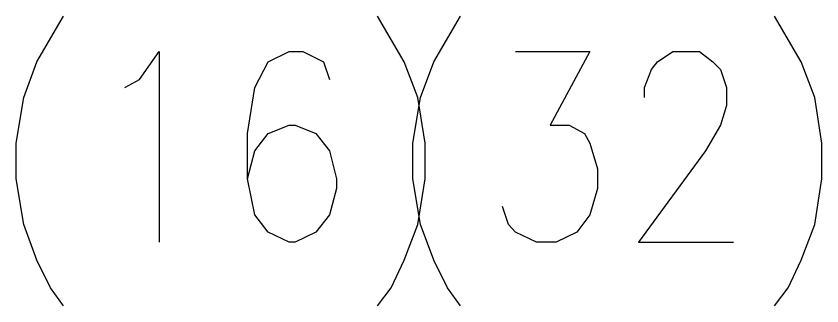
# Model space of a CAD drawing. Header units: inches. Extents: x 0.3 to 33.8, y 15.5 to 37.1.
# Drawn here: x 30.969 to 31.731, y 21.3 to 21.574 of the extents above; entities that cross this region are included whole.
import ezdxf

# ---------------------------------------------------------------- set-up
doc = ezdxf.new("R2010")
doc.units = ezdxf.units.IN
doc.header["$MEASUREMENT"] = 0

# ---------------------------------------------------------------- blocks, each defined once
blk = doc.blocks.new('60298_1')
at = {"transparency": 33554687}
for points in [[(31.01392, 21.30028), (31.00152, 21.31732), (30.98861, 21.34366), (30.97622, 21.37723), (30.96899, 21.4206), (30.96899, 21.45417), (30.97622, 21.49755), (30.98861, 21.53111), (31.01392, 21.57449)], [(31.31085, 21.30028), (31.32376, 21.31732), (31.33616, 21.34366), (31.34906, 21.37723), (31.35578, 21.4206), (31.35578, 21.45417), (31.34906, 21.49755), (31.33616, 21.53111), (31.31085, 21.57449)], [(31.38934, 21.30028), (31.37695, 21.31732), (31.36404, 21.34366), (31.35165, 21.37723), (31.34442, 21.4206), (31.34442, 21.45417), (31.35165, 21.49755), (31.36404, 21.53111), (31.38934, 21.57449)], [(31.68628, 21.30028), (31.69919, 21.31732), (31.71158, 21.34366), (31.72449, 21.37723), (31.73121, 21.4206), (31.73121, 21.45417), (31.72449, 21.49755), (31.71158, 21.53111), (31.68628, 21.57449)], [(31.07175, 21.50684), (31.0857, 21.51459), (31.10429, 21.54093), (31.10429, 21.3607)], [(31.18794, 21.4206), (31.19466, 21.44694), (31.20757, 21.46346), (31.22719, 21.47121), (31.23287, 21.47121), (31.2525, 21.46346), (31.26541, 21.44694), (31.27212, 21.4206), (31.27212, 21.41131), (31.26541, 21.38652), (31.2525, 21.37), (31.23287, 21.3607), (31.22719, 21.3607), (31.20757, 21.37), (31.19466, 21.38652), (31.18794, 21.4206), (31.18794, 21.46346), (31.19466, 21.50684), (31.20757, 21.53111), (31.22719, 21.54093), (31.2401, 21.54093), (31.25972, 21.53111), (31.26541, 21.51459)], [(31.4415, 21.54093), (31.51173, 21.54093), (31.47403, 21.47121), (31.49211, 21.47121), (31.50657, 21.46346), (31.51173, 21.45417), (31.51896, 21.4299), (31.51896, 21.41131), (31.51173, 21.38652), (31.49934, 21.37), (31.47971, 21.3607), (31.46112, 21.3607), (31.4415, 21.37), (31.43479, 21.37723), (31.42911, 21.39427)], [(31.56337, 21.49755), (31.56337, 21.50684), (31.57009, 21.52389), (31.57577, 21.53111), (31.59022, 21.54093), (31.61553, 21.54093), (31.62792, 21.53111), (31.63516, 21.52389), (31.64083, 21.50684), (31.64083, 21.4898), (31.63516, 21.47121), (31.62121, 21.44694), (31.55769, 21.3607), (31.64755, 21.3607)]]:
    blk.add_lwpolyline(points, dxfattribs=at)

msp = doc.modelspace()

# ---------------------------------------------------------------- block references
msp.add_blockref('60298_1', (0, 0))

doc.saveas('drawing.dxf')
